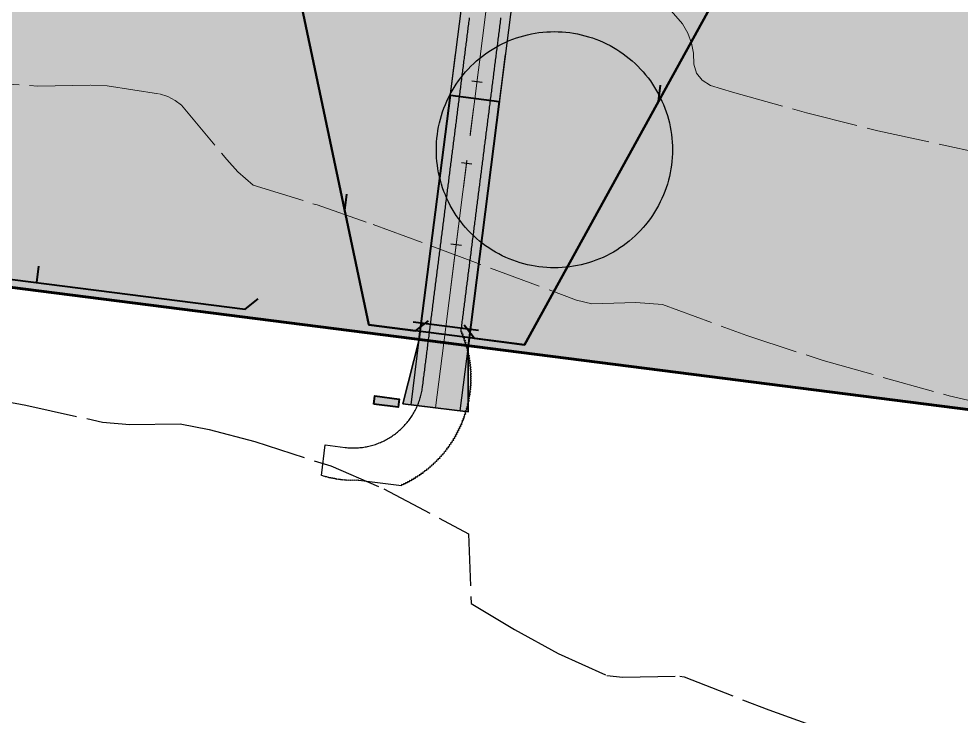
# Model space of a CAD drawing. Header units: metres. Extents: x 226877 to 228933, y 6571586 to 6573950.
# Drawn here: x 227823.6 to 227881, y 6571814.3 to 6571856.8 of the extents above; entities that cross this region are included whole.
import ezdxf

# ---------------------------------------------------------------- set-up
doc = ezdxf.new("R2010")
doc.units = ezdxf.units.M
doc.header["$LTSCALE"] = 2.5
for name, pattern in [('CENTER', [5.08, 3.175, -0.635, 0.635, -0.635]), ('DASHDOT', [3.556, 2.54, -0.508, 0, -0.508]), ('DASHED', [1.524, 1.27, -0.254])]:
    doc.linetypes.add(name, pattern=pattern)
for name, color, linetype, lineweight in [('A-BLDG-SLAB', 5, 'CONTINUOUS', 50), ('C-DRIV-CNTR', 6, 'CENTER', 18), ('C-DRIV-TURN', 30, 'DASHDOT', 25), ('C-DRIV-XOVR', 7, 'CONTINUOUS', 35), ('C-ESC-ACCS', 3, 'CONTINUOUS', 25), ('C-ESC-DIVR', 3, 'CONTINUOUS', 25), ('C-ESC-FENC', 3, 'CONTINUOUS', 25), ('C-ESC-INLT', 3, 'CONTINUOUS', 25), ('C-ESC-LIMT', 3, 'CONTINUOUS', 25), ('C-IMAG-LOCL', 8, 'CONTINUOUS', 13), ('C-PROP-BDY', 3, 'CONTINUOUS', 50), ('C-TOPO-EXST', 8, 'DASHED', 13)]:
    doc.layers.add(name, color=color, linetype=linetype, lineweight=lineweight)
picture_1 = doc.add_image_def('image1.png', size_in_pixel=(1400, 1199))

msp = doc.modelspace()

# ---------------------------------------------------------------- hatches: boundary and pattern name
at = {"layer": 'A-BLDG-SLAB', "true_color": 0x1a33b2}
msp.add_hatch(color=7, dxfattribs=at).paths.add_polyline_path([(227879.02, 6571856.139), (227878.383, 6571853.872), (227877.526, 6571851.678), (227876.459, 6571849.578), (227875.191, 6571847.593), (227873.734, 6571845.743), (227872.103, 6571844.043), (227870.314, 6571842.512), (227868.383, 6571841.164), (227866.329, 6571840.011), (227864.172, 6571839.065), (227861.932, 6571838.335), (227859.632, 6571837.829), (227857.294, 6571837.55), (227854.939, 6571837.501), (227852.591, 6571837.684), (227846.639, 6571838.443), (227844.32, 6571838.855), (227842.053, 6571839.492), (227839.859, 6571840.348), (227837.759, 6571841.416), (227835.774, 6571842.684), (227833.923, 6571844.14), (227832.224, 6571845.771), (227830.693, 6571847.561), (227829.345, 6571849.492), (227828.192, 6571851.546), (227827.246, 6571853.703), (227826.516, 6571855.942), (227826.01, 6571858.242), (227825.731, 6571860.581), (227825.682, 6571862.935), (227825.865, 6571865.284), (227826.371, 6571869.252), (227826.783, 6571871.57), (227827.42, 6571873.838), (227828.276, 6571876.032), (227829.344, 6571878.131), (227830.612, 6571880.116), (227832.068, 6571881.967), (227833.699, 6571883.666), (227835.489, 6571885.197), (227837.42, 6571886.546), (227839.474, 6571887.699), (227841.631, 6571888.644), (227843.87, 6571889.374), (227846.17, 6571889.881), (227848.509, 6571890.16), (227850.864, 6571890.208), (227853.212, 6571890.025), (227859.164, 6571889.267), (227861.483, 6571888.855), (227863.75, 6571888.218), (227865.944, 6571887.361), (227868.043, 6571886.294), (227870.028, 6571885.026), (227871.879, 6571883.569), (227873.578, 6571881.938), (227875.11, 6571880.149), (227876.458, 6571878.218), (227877.611, 6571876.164), (227878.556, 6571874.007), (227879.286, 6571871.768), (227879.793, 6571869.468), (227880.072, 6571867.129), (227880.12, 6571864.774), (227879.937, 6571862.426), (227879.432, 6571858.458)])
at = {"layer": 'C-DRIV-XOVR', "true_color": 0xdbdbdb, "transparency": 33554610}
for points in [[(227851.16, 6571862.06), (227854.136, 6571861.681), (227850.976, 6571836.882), (227850.471, 6571832.914), (227847.495, 6571833.293), (227848, 6571837.261)], [(227851.16, 6571862.06), (227854.136, 6571861.681), (227850.976, 6571836.882), (227850.471, 6571832.914), (227847.495, 6571833.293), (227848, 6571837.261)], [(227850.236, 6571854.806), (227853.26, 6571854.806), (227851.387, 6571840.106), (227848.363, 6571840.106)]]:
    msp.add_hatch(color=7, dxfattribs=at).paths.add_polyline_path(points)
at = {"layer": 'C-DRIV-XOVR', "true_color": 0xbfbfbf, "transparency": 33554572}
msp.add_hatch(color=7, dxfattribs=at).paths.add_polyline_path([(227850.967, 6571832.851), (227846.999, 6571833.356), (227848, 6571837.261), (227850.976, 6571836.882)])
msp.add_hatch(color=7, dxfattribs=at).paths.add_polyline_path([(227850.967, 6571832.851), (227846.999, 6571833.356), (227848, 6571837.261), (227850.976, 6571836.882)])
at = {"layer": 'C-ESC-ACCS', "true_color": 0x66b266, "transparency": 33554521}
msp.add_hatch(color=7, dxfattribs=at).paths.add_polyline_path([(227850.976, 6571836.882), (227848, 6571837.261), (227849.896, 6571852.141), (227852.872, 6571851.761)])
at = {"layer": 'C-ESC-INLT', "true_color": 0x66b266, "transparency": 33554521}
msp.add_hatch(color=7, dxfattribs=at).paths.add_polyline_path([(227845.295, 6571833.825), (227846.782, 6571833.636), (227846.719, 6571833.14), (227845.231, 6571833.329)])
at = {"layer": 'C-PROP-BDY', "true_color": 0xffe633, "transparency": 33554521}
msp.add_hatch(color=7, dxfattribs=at).paths.add_polyline_path([(228025.267, 6571814.673), (227673.703, 6571859.47), (227625.752, 6571865.579), (227784.609, 6573119.999), (228184.963, 6573064.691)])
at = {"layer": 'C-PROP-BDY', "true_color": 0xe6f5e0}
msp.add_hatch(color=7, dxfattribs=at).paths.add_polyline_path([(228025.267, 6571814.673), (227673.703, 6571859.47), (227625.752, 6571865.579), (227784.609, 6573119.999), (228184.963, 6573064.691)])

# ---------------------------------------------------------------- linework, layer by layer
at = {"layer": 'C-DRIV-CNTR', "lineweight": 13}
for points in [[(227848.983, 6571833.103), (227849.488, 6571837.071), (227852.648, 6571861.871)], [(227849.901, 6571840.306), (227851.723, 6571854.606)]]:
    msp.add_lwpolyline(points, dxfattribs=at)
at = {"layer": 'C-DRIV-CNTR', "linetype": 'CONTINUOUS', "lineweight": 25}
for points in [[(227851.828, 6571852.903), (227851.193, 6571852.983)], [(227851.196, 6571847.943), (227850.561, 6571848.024)], [(227850.564, 6571842.983), (227849.929, 6571843.064)], [(227849.932, 6571838.023), (227849.297, 6571838.104)], [(227849.3, 6571833.063), (227848.665, 6571833.144)]]:
    msp.add_lwpolyline(points, dxfattribs=at)
at = {"layer": 'C-DRIV-TURN', "lineweight": 25}
msp.add_lwpolyline([(227852.954, 6571856.836), (227852.942, 6571856.737), (227852.942, 6571856.737), (227852.929, 6571856.638), (227852.929, 6571856.638), (227852.917, 6571856.539), (227852.917, 6571856.539), (227852.904, 6571856.44), (227852.904, 6571856.44), (227852.891, 6571856.342), (227852.891, 6571856.342), (227852.879, 6571856.243), (227852.879, 6571856.243), (227852.866, 6571856.144), (227852.866, 6571856.144), (227852.854, 6571856.045), (227852.854, 6571856.045), (227852.841, 6571855.946), (227852.841, 6571855.946), (227852.828, 6571855.847), (227852.828, 6571855.847), (227852.816, 6571855.748), (227852.816, 6571855.748), (227852.803, 6571855.65), (227852.803, 6571855.65), (227852.791, 6571855.551), (227852.791, 6571855.551), (227852.778, 6571855.452), (227852.778, 6571855.452), (227852.766, 6571855.353), (227852.766, 6571855.353), (227852.753, 6571855.254), (227852.753, 6571855.254), (227852.74, 6571855.155), (227852.74, 6571855.155), (227852.728, 6571855.056), (227852.728, 6571855.056), (227852.715, 6571854.958), (227852.715, 6571854.958), (227852.703, 6571854.859), (227852.703, 6571854.859), (227852.69, 6571854.76), (227852.69, 6571854.76), (227852.677, 6571854.661), (227852.677, 6571854.661), (227852.665, 6571854.562), (227852.665, 6571854.562), (227852.652, 6571854.463), (227852.652, 6571854.463), (227852.64, 6571854.364), (227852.64, 6571854.364), (227852.627, 6571854.266), (227852.627, 6571854.266), (227852.614, 6571854.167), (227852.614, 6571854.167), (227852.602, 6571854.068), (227852.602, 6571854.068), (227852.589, 6571853.969), (227852.589, 6571853.969), (227852.577, 6571853.87), (227852.577, 6571853.87), (227852.564, 6571853.771), (227852.564, 6571853.771), (227852.551, 6571853.672), (227852.551, 6571853.672), (227852.539, 6571853.574), (227852.539, 6571853.574), (227852.526, 6571853.475), (227852.526, 6571853.475), (227852.514, 6571853.376), (227852.514, 6571853.376), (227852.501, 6571853.277), (227852.501, 6571853.277), (227852.488, 6571853.178), (227852.488, 6571853.178), (227852.476, 6571853.079), (227852.476, 6571853.079), (227852.463, 6571852.98), (227852.463, 6571852.98), (227852.451, 6571852.882), (227852.451, 6571852.882), (227852.438, 6571852.783), (227852.438, 6571852.783), (227852.425, 6571852.684), (227852.425, 6571852.684), (227852.413, 6571852.585), (227852.413, 6571852.585), (227852.4, 6571852.486), (227852.4, 6571852.486), (227852.388, 6571852.387), (227852.388, 6571852.387), (227852.375, 6571852.288), (227852.375, 6571852.288), (227852.362, 6571852.19), (227852.362, 6571852.19), (227852.35, 6571852.091), (227852.35, 6571852.091), (227852.337, 6571851.992), (227852.337, 6571851.992), (227852.325, 6571851.893), (227852.325, 6571851.893), (227852.312, 6571851.794), (227852.312, 6571851.794), (227852.299, 6571851.695), (227852.299, 6571851.695), (227852.287, 6571851.596), (227852.287, 6571851.596), (227852.274, 6571851.498), (227852.274, 6571851.498), (227852.262, 6571851.399), (227852.262, 6571851.399), (227852.249, 6571851.3), (227852.249, 6571851.3), (227852.236, 6571851.201), (227852.236, 6571851.201), (227852.224, 6571851.102), (227852.224, 6571851.102), (227852.211, 6571851.003), (227852.211, 6571851.003), (227852.199, 6571850.904), (227852.199, 6571850.904), (227852.186, 6571850.806), (227852.186, 6571850.806), (227852.173, 6571850.707), (227852.173, 6571850.707), (227852.161, 6571850.608), (227852.161, 6571850.608), (227852.148, 6571850.509), (227852.148, 6571850.509), (227852.136, 6571850.41), (227852.136, 6571850.41), (227852.123, 6571850.311), (227852.123, 6571850.311), (227852.11, 6571850.212), (227852.11, 6571850.212), (227852.098, 6571850.114), (227852.098, 6571850.114), (227852.085, 6571850.015), (227852.085, 6571850.015), (227852.073, 6571849.916), (227852.073, 6571849.916), (227852.06, 6571849.817), (227852.06, 6571849.817), (227852.048, 6571849.718), (227852.048, 6571849.718), (227852.035, 6571849.619), (227852.035, 6571849.619), (227852.022, 6571849.52), (227852.022, 6571849.52), (227852.01, 6571849.422), (227852.01, 6571849.422), (227851.997, 6571849.323), (227851.997, 6571849.323), (227851.985, 6571849.224), (227851.985, 6571849.224), (227851.972, 6571849.125), (227851.972, 6571849.125), (227851.959, 6571849.026), (227851.959, 6571849.026), (227851.947, 6571848.927), (227851.947, 6571848.927), (227851.934, 6571848.828), (227851.934, 6571848.828), (227851.922, 6571848.73), (227851.922, 6571848.73), (227851.909, 6571848.631), (227851.909, 6571848.631), (227851.896, 6571848.532), (227851.896, 6571848.532), (227851.884, 6571848.433), (227851.884, 6571848.433), (227851.871, 6571848.334), (227851.871, 6571848.334), (227851.859, 6571848.235), (227851.859, 6571848.235), (227851.846, 6571848.136), (227851.846, 6571848.136), (227851.833, 6571848.038), (227851.833, 6571848.038), (227851.821, 6571847.939), (227851.821, 6571847.939), (227851.808, 6571847.84), (227851.808, 6571847.84), (227851.796, 6571847.741), (227851.796, 6571847.741), (227851.783, 6571847.642), (227851.783, 6571847.642), (227851.77, 6571847.543), (227851.77, 6571847.543), (227851.758, 6571847.444), (227851.758, 6571847.444), (227851.745, 6571847.346), (227851.745, 6571847.346), (227851.733, 6571847.247), (227851.733, 6571847.247), (227851.72, 6571847.148), (227851.72, 6571847.148), (227851.707, 6571847.049), (227851.707, 6571847.049), (227851.695, 6571846.95), (227851.695, 6571846.95), (227851.682, 6571846.851), (227851.682, 6571846.851), (227851.67, 6571846.752), (227851.67, 6571846.752), (227851.657, 6571846.654), (227851.657, 6571846.654), (227851.644, 6571846.555), (227851.644, 6571846.555), (227851.632, 6571846.456), (227851.632, 6571846.456), (227851.619, 6571846.357), (227851.619, 6571846.357), (227851.607, 6571846.258), (227851.607, 6571846.258), (227851.594, 6571846.159), (227851.594, 6571846.159), (227851.581, 6571846.06), (227851.581, 6571846.06), (227851.569, 6571845.962), (227851.569, 6571845.962), (227851.556, 6571845.863), (227851.556, 6571845.863), (227851.544, 6571845.764), (227851.544, 6571845.764), (227851.531, 6571845.665), (227851.531, 6571845.665), (227851.518, 6571845.566), (227851.518, 6571845.566), (227851.506, 6571845.467), (227851.506, 6571845.467), (227851.493, 6571845.368), (227851.493, 6571845.368), (227851.481, 6571845.27), (227851.481, 6571845.27), (227851.468, 6571845.171), (227851.468, 6571845.171), (227851.455, 6571845.072), (227851.455, 6571845.072), (227851.443, 6571844.973), (227851.443, 6571844.973), (227851.43, 6571844.874), (227851.43, 6571844.874), (227851.418, 6571844.775), (227851.418, 6571844.775), (227851.405, 6571844.676), (227851.405, 6571844.676), (227851.392, 6571844.578), (227851.392, 6571844.578), (227851.38, 6571844.479), (227851.38, 6571844.479), (227851.367, 6571844.38), (227851.367, 6571844.38), (227851.355, 6571844.281), (227851.355, 6571844.281), (227851.342, 6571844.182), (227851.342, 6571844.182), (227851.329, 6571844.083), (227851.329, 6571844.083), (227851.317, 6571843.984), (227851.317, 6571843.984), (227851.304, 6571843.886), (227851.304, 6571843.886), (227851.292, 6571843.787), (227851.292, 6571843.787), (227851.279, 6571843.688), (227851.279, 6571843.688), (227851.267, 6571843.589), (227851.267, 6571843.589), (227851.254, 6571843.49), (227851.254, 6571843.49), (227851.241, 6571843.391), (227851.241, 6571843.391), (227851.229, 6571843.292), (227851.229, 6571843.292), (227851.216, 6571843.194), (227851.216, 6571843.194), (227851.204, 6571843.095), (227851.204, 6571843.095), (227851.191, 6571842.996), (227851.191, 6571842.996), (227851.178, 6571842.897), (227851.178, 6571842.897), (227851.166, 6571842.798), (227851.166, 6571842.798), (227851.153, 6571842.699), (227851.153, 6571842.699), (227851.141, 6571842.6), (227851.141, 6571842.6), (227851.128, 6571842.502), (227851.128, 6571842.502), (227851.115, 6571842.403), (227851.115, 6571842.403), (227851.103, 6571842.304), (227851.103, 6571842.304), (227851.09, 6571842.205), (227851.09, 6571842.205), (227851.078, 6571842.106), (227851.078, 6571842.106), (227851.065, 6571842.007), (227851.065, 6571842.007), (227851.052, 6571841.908), (227851.052, 6571841.908), (227851.04, 6571841.81), (227851.04, 6571841.81), (227851.027, 6571841.711), (227851.027, 6571841.711), (227851.015, 6571841.612), (227851.015, 6571841.612), (227851.002, 6571841.513), (227851.002, 6571841.513), (227850.989, 6571841.414), (227850.989, 6571841.414), (227850.977, 6571841.315), (227850.977, 6571841.315), (227850.964, 6571841.216), (227850.964, 6571841.216), (227850.952, 6571841.118), (227850.952, 6571841.118), (227850.939, 6571841.019), (227850.939, 6571841.019), (227850.926, 6571840.92), (227850.926, 6571840.92), (227850.914, 6571840.821), (227850.914, 6571840.821), (227850.901, 6571840.722), (227850.901, 6571840.722), (227850.889, 6571840.623), (227850.889, 6571840.623), (227850.876, 6571840.524), (227850.876, 6571840.524), (227850.863, 6571840.426), (227850.863, 6571840.426), (227850.851, 6571840.327), (227850.851, 6571840.327), (227850.838, 6571840.228), (227850.838, 6571840.228), (227850.826, 6571840.129), (227850.826, 6571840.129), (227850.813, 6571840.03), (227850.813, 6571840.03), (227850.8, 6571839.931), (227850.8, 6571839.931), (227850.788, 6571839.832), (227850.788, 6571839.832), (227850.775, 6571839.734), (227850.775, 6571839.734), (227850.763, 6571839.635), (227850.763, 6571839.635), (227850.75, 6571839.536), (227850.75, 6571839.536), (227850.737, 6571839.437), (227850.737, 6571839.437), (227850.725, 6571839.338), (227850.725, 6571839.338), (227850.712, 6571839.239), (227850.712, 6571839.239), (227850.7, 6571839.14), (227850.7, 6571839.14), (227850.687, 6571839.042), (227850.687, 6571839.042), (227850.674, 6571838.943), (227850.674, 6571838.943), (227850.662, 6571838.844), (227850.662, 6571838.844), (227850.649, 6571838.745), (227850.649, 6571838.745), (227850.637, 6571838.646), (227850.637, 6571838.646), (227850.624, 6571838.547), (227850.624, 6571838.547), (227850.611, 6571838.448), (227850.611, 6571838.448), (227850.599, 6571838.35), (227850.599, 6571838.35), (227850.586, 6571838.251), (227850.586, 6571838.251), (227850.574, 6571838.152), (227850.574, 6571838.152), (227850.561, 6571838.053), (227850.561, 6571838.053), (227850.549, 6571837.954), (227850.549, 6571837.954), (227850.536, 6571837.855), (227850.536, 6571837.855), (227850.521, 6571837.739), (227850.591, 6571837.729), (227850.574, 6571837.613), (227850.643, 6571837.602), (227850.624, 6571837.486), (227850.694, 6571837.473), (227850.672, 6571837.358), (227850.741, 6571837.344), (227850.718, 6571837.23), (227850.786, 6571837.214), (227850.761, 6571837.1), (227850.829, 6571837.083), (227850.801, 6571836.97), (227850.869, 6571836.951), (227850.839, 6571836.838), (227850.907, 6571836.819), (227850.875, 6571836.707), (227850.942, 6571836.686), (227850.907, 6571836.574), (227850.974, 6571836.552), (227850.938, 6571836.441), (227851.004, 6571836.418), (227850.966, 6571836.307), (227851.032, 6571836.283), (227850.991, 6571836.173), (227851.057, 6571836.147), (227851.014, 6571836.038), (227851.079, 6571836.011), (227851.034, 6571835.903), (227851.098, 6571835.875), (227851.051, 6571835.768), (227851.115, 6571835.738), (227851.066, 6571835.632), (227851.13, 6571835.601), (227851.078, 6571835.496), (227851.141, 6571835.464), (227851.088, 6571835.36), (227851.15, 6571835.327), (227851.095, 6571835.223), (227851.157, 6571835.189), (227851.1, 6571835.087), (227851.161, 6571835.051), (227851.102, 6571834.95), (227851.162, 6571834.914), (227851.101, 6571834.814), (227851.16, 6571834.776), (227851.097, 6571834.677), (227851.156, 6571834.638), (227851.092, 6571834.541), (227851.149, 6571834.501), (227851.083, 6571834.405), (227851.14, 6571834.363), (227851.072, 6571834.268), (227851.128, 6571834.226), (227851.058, 6571834.133), (227851.113, 6571834.089), (227851.041, 6571833.997), (227851.096, 6571833.953), (227851.022, 6571833.862), (227851.076, 6571833.816), (227851.001, 6571833.727), (227851.054, 6571833.68), (227850.977, 6571833.592), (227851.029, 6571833.545), (227850.95, 6571833.459), (227851.001, 6571833.41), (227850.921, 6571833.325), (227850.971, 6571833.276), (227850.889, 6571833.192), (227850.938, 6571833.142), (227850.854, 6571833.06), (227850.903, 6571833.009), (227850.818, 6571832.929), (227850.865, 6571832.876), (227850.778, 6571832.798), (227850.824, 6571832.745), (227850.736, 6571832.668), (227850.781, 6571832.614), (227850.692, 6571832.539), (227850.736, 6571832.484), (227850.645, 6571832.411), (227850.688, 6571832.355), (227850.596, 6571832.283), (227850.638, 6571832.227), (227850.544, 6571832.157), (227850.585, 6571832.099), (227850.49, 6571832.031), (227850.53, 6571831.973), (227850.433, 6571831.907), (227850.472, 6571831.848), (227850.374, 6571831.784), (227850.412, 6571831.724), (227850.313, 6571831.662), (227850.349, 6571831.602), (227850.249, 6571831.541), (227850.285, 6571831.48), (227850.183, 6571831.421), (227850.218, 6571831.36), (227850.115, 6571831.303), (227850.148, 6571831.241), (227850.045, 6571831.186), (227850.077, 6571831.123), (227849.972, 6571831.071), (227850.003, 6571831.007), (227849.897, 6571830.956), (227849.927, 6571830.892), (227849.82, 6571830.844), (227849.848, 6571830.779), (227849.741, 6571830.732), (227849.768, 6571830.667), (227849.66, 6571830.623), (227849.685, 6571830.557), (227849.576, 6571830.514), (227849.601, 6571830.448), (227849.491, 6571830.408), (227849.514, 6571830.341), (227849.404, 6571830.303), (227849.425, 6571830.236), (227849.314, 6571830.2), (227849.335, 6571830.132), (227849.223, 6571830.098), (227849.242, 6571830.03), (227849.129, 6571829.999), (227849.147, 6571829.93), (227849.034, 6571829.901), (227849.051, 6571829.832), (227848.937, 6571829.805), (227848.952, 6571829.736), (227848.838, 6571829.711), (227848.852, 6571829.641), (227848.737, 6571829.618), (227848.75, 6571829.549), (227848.635, 6571829.528), (227848.646, 6571829.458), (227848.531, 6571829.44), (227848.541, 6571829.37), (227848.425, 6571829.353), (227848.433, 6571829.283), (227848.317, 6571829.269), (227848.325, 6571829.199), (227848.208, 6571829.187), (227848.214, 6571829.117), (227848.098, 6571829.107), (227848.102, 6571829.036), (227847.986, 6571829.029), (227847.989, 6571828.958), (227847.872, 6571828.953), (227847.874, 6571828.883), (227847.757, 6571828.88), (227847.757, 6571828.809), (227847.641, 6571828.808), (227847.64, 6571828.738), (227847.523, 6571828.739), (227847.521, 6571828.669), (227847.404, 6571828.672), (227847.4, 6571828.602), (227847.283, 6571828.608), (227847.278, 6571828.537), (227847.162, 6571828.545), (227847.156, 6571828.475), (227847.039, 6571828.485), (227847.032, 6571828.415), (227846.915, 6571828.428), (227846.906, 6571828.358), (227844.317, 6571828.688), (227844.278, 6571828.678), (227844.275, 6571828.693), (227844.257, 6571828.695), (227844.158, 6571828.674), (227844.154, 6571828.694), (227844.039, 6571828.671), (227844.035, 6571828.692), (227843.919, 6571828.671), (227843.915, 6571828.692), (227843.799, 6571828.673), (227843.796, 6571828.694), (227843.68, 6571828.678), (227843.677, 6571828.699), (227843.56, 6571828.684), (227843.558, 6571828.706), (227843.441, 6571828.694), (227843.439, 6571828.715), (227843.322, 6571828.705), (227843.32, 6571828.726), (227843.203, 6571828.718), (227843.201, 6571828.74), (227843.084, 6571828.734), (227843.083, 6571828.756), (227842.966, 6571828.752), (227842.965, 6571828.774), (227842.848, 6571828.773), (227842.847, 6571828.794), (227842.73, 6571828.796), (227842.73, 6571828.817), (227842.613, 6571828.82), (227842.614, 6571828.842), (227842.496, 6571828.848), (227842.497, 6571828.869), (227842.38, 6571828.877), (227842.382, 6571828.898), (227842.265, 6571828.909), (227842.267, 6571828.93), (227842.15, 6571828.942), (227842.152, 6571828.964), (227842.036, 6571828.978), (227842.273, 6571830.843), (227843.474, 6571830.69), (227843.556, 6571830.682), (227843.637, 6571830.674), (227843.718, 6571830.669), (227843.8, 6571830.665), (227843.881, 6571830.662), (227843.963, 6571830.661), (227844.045, 6571830.662), (227844.126, 6571830.664), (227844.208, 6571830.668), (227844.289, 6571830.673), (227844.37, 6571830.68), (227844.452, 6571830.688), (227844.533, 6571830.698), (227844.613, 6571830.71), (227844.694, 6571830.723), (227844.774, 6571830.737), (227844.854, 6571830.753), (227844.934, 6571830.771), (227845.013, 6571830.79), (227845.092, 6571830.811), (227845.171, 6571830.833), (227845.249, 6571830.857), (227845.326, 6571830.882), (227845.404, 6571830.909), (227845.48, 6571830.937), (227845.556, 6571830.966), (227845.632, 6571830.998), (227845.706, 6571831.03), (227845.781, 6571831.064), (227845.854, 6571831.099), (227845.927, 6571831.136), (227845.999, 6571831.174), (227846.071, 6571831.214), (227846.141, 6571831.255), (227846.211, 6571831.297), (227846.28, 6571831.34), (227846.348, 6571831.385), (227846.416, 6571831.431), (227846.482, 6571831.479), (227846.548, 6571831.527), (227846.612, 6571831.577), (227846.676, 6571831.629), (227846.738, 6571831.681), (227846.8, 6571831.735), (227846.86, 6571831.789), (227846.92, 6571831.845), (227846.978, 6571831.902), (227847.035, 6571831.96), (227847.092, 6571832.02), (227847.147, 6571832.08), (227847.2, 6571832.141), (227847.253, 6571832.204), (227847.305, 6571832.267), (227847.355, 6571832.331), (227847.404, 6571832.396), (227847.451, 6571832.463), (227847.498, 6571832.53), (227847.543, 6571832.598), (227847.587, 6571832.666), (227847.63, 6571832.736), (227847.671, 6571832.807), (227847.711, 6571832.878), (227847.749, 6571832.95), (227847.786, 6571833.023), (227847.822, 6571833.096), (227847.856, 6571833.17), (227847.889, 6571833.245), (227847.92, 6571833.32), (227847.95, 6571833.396), (227847.979, 6571833.472), (227848.006, 6571833.549), (227848.031, 6571833.627), (227848.055, 6571833.705), (227848.078, 6571833.783), (227848.099, 6571833.862), (227848.118, 6571833.941), (227848.136, 6571834.021), (227848.153, 6571834.101), (227848.168, 6571834.181), (227848.181, 6571834.262), (227848.193, 6571834.342), (227848.202, 6571834.409), (227848.202, 6571834.409), (227848.214, 6571834.507), (227848.214, 6571834.507), (227848.227, 6571834.606), (227848.227, 6571834.606), (227848.239, 6571834.705), (227848.239, 6571834.705), (227848.252, 6571834.804), (227848.252, 6571834.804), (227848.265, 6571834.903), (227848.265, 6571834.903), (227848.277, 6571835.002), (227848.277, 6571835.002), (227848.29, 6571835.101), (227848.29, 6571835.101), (227848.302, 6571835.199), (227848.302, 6571835.199), (227848.315, 6571835.298), (227848.315, 6571835.298), (227848.327, 6571835.397), (227848.327, 6571835.397), (227848.34, 6571835.496), (227848.34, 6571835.496), (227848.353, 6571835.595), (227848.353, 6571835.595), (227848.365, 6571835.694), (227848.365, 6571835.694), (227848.378, 6571835.793), (227848.378, 6571835.793), (227848.39, 6571835.891), (227848.39, 6571835.891), (227848.403, 6571835.99), (227848.403, 6571835.99), (227848.416, 6571836.089), (227848.416, 6571836.089), (227848.428, 6571836.188), (227848.428, 6571836.188), (227848.441, 6571836.287), (227848.441, 6571836.287), (227848.453, 6571836.386), (227848.453, 6571836.386), (227848.466, 6571836.485), (227848.466, 6571836.485), (227848.479, 6571836.583), (227848.479, 6571836.583), (227848.491, 6571836.682), (227848.491, 6571836.682), (227848.504, 6571836.781), (227848.504, 6571836.781), (227848.516, 6571836.88), (227848.516, 6571836.88), (227848.529, 6571836.979), (227848.529, 6571836.979), (227848.542, 6571837.078), (227848.542, 6571837.078), (227848.554, 6571837.177), (227848.554, 6571837.177), (227848.567, 6571837.275), (227848.567, 6571837.275), (227848.579, 6571837.374), (227848.579, 6571837.374), (227848.592, 6571837.473), (227848.592, 6571837.473), (227848.605, 6571837.572), (227848.605, 6571837.572), (227848.617, 6571837.671), (227848.617, 6571837.671), (227848.63, 6571837.77), (227848.63, 6571837.77), (227848.642, 6571837.869), (227848.642, 6571837.869), (227848.655, 6571837.967), (227848.655, 6571837.967), (227848.668, 6571838.066), (227848.668, 6571838.066), (227848.68, 6571838.165), (227848.68, 6571838.165), (227848.693, 6571838.264), (227848.693, 6571838.264), (227848.705, 6571838.363), (227848.705, 6571838.363), (227848.718, 6571838.462), (227848.718, 6571838.462), (227848.731, 6571838.561), (227848.731, 6571838.561), (227848.743, 6571838.659), (227848.743, 6571838.659), (227848.756, 6571838.758), (227848.756, 6571838.758), (227848.768, 6571838.857), (227848.768, 6571838.857), (227848.781, 6571838.956), (227848.781, 6571838.956), (227848.794, 6571839.055), (227848.794, 6571839.055), (227848.806, 6571839.154), (227848.806, 6571839.154), (227848.819, 6571839.253), (227848.819, 6571839.253), (227848.831, 6571839.351), (227848.831, 6571839.351), (227848.844, 6571839.45), (227848.844, 6571839.45), (227848.857, 6571839.549), (227848.857, 6571839.549), (227848.869, 6571839.648), (227848.869, 6571839.648), (227848.882, 6571839.747), (227848.882, 6571839.747), (227848.894, 6571839.846), (227848.894, 6571839.846), (227848.907, 6571839.945), (227848.907, 6571839.945), (227848.92, 6571840.043), (227848.92, 6571840.043), (227848.932, 6571840.142), (227848.932, 6571840.142), (227848.945, 6571840.241), (227848.945, 6571840.241), (227848.957, 6571840.34), (227848.957, 6571840.34), (227848.97, 6571840.439), (227848.97, 6571840.439), (227848.983, 6571840.538), (227848.983, 6571840.538), (227848.995, 6571840.637), (227848.995, 6571840.637), (227849.008, 6571840.735), (227849.008, 6571840.735), (227849.02, 6571840.834), (227849.02, 6571840.834), (227849.033, 6571840.933), (227849.033, 6571840.933), (227849.045, 6571841.032), (227849.045, 6571841.032), (227849.058, 6571841.131), (227849.058, 6571841.131), (227849.071, 6571841.23), (227849.071, 6571841.23), (227849.083, 6571841.329), (227849.083, 6571841.329), (227849.096, 6571841.427), (227849.096, 6571841.427), (227849.108, 6571841.526), (227849.108, 6571841.526), (227849.121, 6571841.625), (227849.121, 6571841.625), (227849.134, 6571841.724), (227849.134, 6571841.724), (227849.146, 6571841.823), (227849.146, 6571841.823), (227849.159, 6571841.922), (227849.159, 6571841.922), (227849.171, 6571842.021), (227849.171, 6571842.021), (227849.184, 6571842.119), (227849.184, 6571842.119), (227849.197, 6571842.218), (227849.197, 6571842.218), (227849.209, 6571842.317), (227849.209, 6571842.317), (227849.222, 6571842.416), (227849.222, 6571842.416), (227849.234, 6571842.515), (227849.234, 6571842.515), (227849.247, 6571842.614), (227849.247, 6571842.614), (227849.26, 6571842.713), (227849.26, 6571842.713), (227849.272, 6571842.811), (227849.272, 6571842.811), (227849.285, 6571842.91), (227849.285, 6571842.91), (227849.297, 6571843.009), (227849.297, 6571843.009), (227849.31, 6571843.108), (227849.31, 6571843.108), (227849.323, 6571843.207), (227849.323, 6571843.207), (227849.335, 6571843.306), (227849.335, 6571843.306), (227849.348, 6571843.405), (227849.348, 6571843.405), (227849.36, 6571843.503), (227849.36, 6571843.503), (227849.373, 6571843.602), (227849.373, 6571843.602), (227849.386, 6571843.701), (227849.386, 6571843.701), (227849.398, 6571843.8), (227849.398, 6571843.8), (227849.411, 6571843.899), (227849.411, 6571843.899), (227849.423, 6571843.998), (227849.423, 6571843.998), (227849.436, 6571844.097), (227849.436, 6571844.097), (227849.449, 6571844.195), (227849.449, 6571844.195), (227849.461, 6571844.294), (227849.461, 6571844.294), (227849.474, 6571844.393), (227849.474, 6571844.393), (227849.486, 6571844.492), (227849.486, 6571844.492), (227849.499, 6571844.591), (227849.499, 6571844.591), (227849.512, 6571844.69), (227849.512, 6571844.69), (227849.524, 6571844.789), (227849.524, 6571844.789), (227849.537, 6571844.887), (227849.537, 6571844.887), (227849.549, 6571844.986), (227849.549, 6571844.986), (227849.562, 6571845.085), (227849.562, 6571845.085), (227849.575, 6571845.184), (227849.575, 6571845.184), (227849.587, 6571845.283), (227849.587, 6571845.283), (227849.6, 6571845.382), (227849.6, 6571845.382), (227849.612, 6571845.481), (227849.612, 6571845.481), (227849.625, 6571845.579), (227849.625, 6571845.579), (227849.638, 6571845.678), (227849.638, 6571845.678), (227849.65, 6571845.777), (227849.65, 6571845.777), (227849.663, 6571845.876), (227849.663, 6571845.876), (227849.675, 6571845.975), (227849.675, 6571845.975), (227849.688, 6571846.074), (227849.688, 6571846.074), (227849.701, 6571846.173), (227849.701, 6571846.173), (227849.713, 6571846.271), (227849.713, 6571846.271), (227849.726, 6571846.37), (227849.726, 6571846.37), (227849.738, 6571846.469), (227849.738, 6571846.469), (227849.751, 6571846.568), (227849.751, 6571846.568), (227849.764, 6571846.667), (227849.764, 6571846.667), (227849.776, 6571846.766), (227849.776, 6571846.766), (227849.789, 6571846.865), (227849.789, 6571846.865), (227849.801, 6571846.963), (227849.801, 6571846.963), (227849.814, 6571847.062), (227849.814, 6571847.062), (227849.826, 6571847.161), (227849.826, 6571847.161), (227849.839, 6571847.26), (227849.839, 6571847.26), (227849.852, 6571847.359), (227849.852, 6571847.359), (227849.864, 6571847.458), (227849.864, 6571847.458), (227849.877, 6571847.557), (227849.877, 6571847.557), (227849.889, 6571847.655), (227849.889, 6571847.655), (227849.902, 6571847.754), (227849.902, 6571847.754), (227849.915, 6571847.853), (227849.915, 6571847.853), (227849.927, 6571847.952), (227849.927, 6571847.952), (227849.94, 6571848.051), (227849.94, 6571848.051), (227849.952, 6571848.15), (227849.952, 6571848.15), (227849.965, 6571848.249), (227849.965, 6571848.249), (227849.978, 6571848.347), (227849.978, 6571848.347), (227849.99, 6571848.446), (227849.99, 6571848.446), (227850.003, 6571848.545), (227850.003, 6571848.545), (227850.015, 6571848.644), (227850.015, 6571848.644), (227850.028, 6571848.743), (227850.028, 6571848.743), (227850.041, 6571848.842), (227850.041, 6571848.842), (227850.053, 6571848.941), (227850.053, 6571848.941), (227850.066, 6571849.039), (227850.066, 6571849.039), (227850.078, 6571849.138), (227850.078, 6571849.138), (227850.091, 6571849.237), (227850.091, 6571849.237), (227850.104, 6571849.336), (227850.104, 6571849.336), (227850.116, 6571849.435), (227850.116, 6571849.435), (227850.129, 6571849.534), (227850.129, 6571849.534), (227850.141, 6571849.633), (227850.141, 6571849.633), (227850.154, 6571849.731), (227850.154, 6571849.731), (227850.167, 6571849.83), (227850.167, 6571849.83), (227850.179, 6571849.929), (227850.179, 6571849.929), (227850.192, 6571850.028), (227850.192, 6571850.028), (227850.204, 6571850.127), (227850.204, 6571850.127), (227850.217, 6571850.226), (227850.217, 6571850.226), (227850.23, 6571850.325), (227850.23, 6571850.325), (227850.242, 6571850.423), (227850.242, 6571850.423), (227850.255, 6571850.522), (227850.255, 6571850.522), (227850.267, 6571850.621), (227850.267, 6571850.621), (227850.28, 6571850.72), (227850.28, 6571850.72), (227850.293, 6571850.819), (227850.293, 6571850.819), (227850.305, 6571850.918), (227850.305, 6571850.918), (227850.318, 6571851.017), (227850.318, 6571851.017), (227850.33, 6571851.115), (227850.33, 6571851.115), (227850.343, 6571851.214), (227850.343, 6571851.214), (227850.356, 6571851.313), (227850.356, 6571851.313), (227850.368, 6571851.412), (227850.368, 6571851.412), (227850.381, 6571851.511), (227850.381, 6571851.511), (227850.393, 6571851.61), (227850.393, 6571851.61), (227850.406, 6571851.709), (227850.406, 6571851.709), (227850.419, 6571851.807), (227850.419, 6571851.807), (227850.431, 6571851.906), (227850.431, 6571851.906), (227850.444, 6571852.005), (227850.444, 6571852.005), (227850.456, 6571852.104), (227850.456, 6571852.104), (227850.469, 6571852.203), (227850.469, 6571852.203), (227850.482, 6571852.302), (227850.482, 6571852.302), (227850.494, 6571852.401), (227850.494, 6571852.401), (227850.507, 6571852.499), (227850.507, 6571852.499), (227850.519, 6571852.598), (227850.519, 6571852.598), (227850.532, 6571852.697), (227850.532, 6571852.697), (227850.544, 6571852.796), (227850.544, 6571852.796), (227850.557, 6571852.895), (227850.557, 6571852.895), (227850.57, 6571852.994), (227850.57, 6571852.994), (227850.582, 6571853.093), (227850.582, 6571853.093), (227850.595, 6571853.191), (227850.595, 6571853.191), (227850.607, 6571853.29), (227850.607, 6571853.29), (227850.62, 6571853.389), (227850.62, 6571853.389), (227850.633, 6571853.488), (227850.633, 6571853.488), (227850.645, 6571853.587), (227850.645, 6571853.587), (227850.658, 6571853.686), (227850.658, 6571853.686), (227850.67, 6571853.785), (227850.67, 6571853.785), (227850.683, 6571853.883), (227850.683, 6571853.883), (227850.696, 6571853.982), (227850.696, 6571853.982), (227850.708, 6571854.081), (227850.708, 6571854.081), (227850.721, 6571854.18), (227850.721, 6571854.18), (227850.733, 6571854.279), (227850.733, 6571854.279), (227850.746, 6571854.378), (227850.746, 6571854.378), (227850.759, 6571854.477), (227850.759, 6571854.477), (227850.771, 6571854.575), (227850.771, 6571854.575), (227850.784, 6571854.674), (227850.784, 6571854.674), (227850.796, 6571854.773), (227850.796, 6571854.773), (227850.809, 6571854.872), (227850.809, 6571854.872), (227850.822, 6571854.971), (227850.822, 6571854.971), (227850.834, 6571855.07), (227850.834, 6571855.07), (227850.847, 6571855.169), (227850.847, 6571855.169), (227850.859, 6571855.267), (227850.859, 6571855.267), (227850.872, 6571855.366), (227850.872, 6571855.366), (227850.885, 6571855.465), (227850.885, 6571855.465), (227850.897, 6571855.564), (227850.897, 6571855.564), (227850.91, 6571855.663), (227850.91, 6571855.663), (227850.922, 6571855.762), (227850.922, 6571855.762), (227850.935, 6571855.861), (227850.935, 6571855.861), (227850.948, 6571855.959), (227850.948, 6571855.959), (227850.96, 6571856.058), (227850.96, 6571856.058), (227850.973, 6571856.157), (227850.973, 6571856.157), (227850.985, 6571856.256), (227850.985, 6571856.256), (227850.998, 6571856.355), (227850.998, 6571856.355), (227851.011, 6571856.454), (227851.011, 6571856.454), (227851.023, 6571856.553), (227851.023, 6571856.553), (227851.036, 6571856.651), (227851.036, 6571856.651), (227851.048, 6571856.75), (227851.048, 6571856.75), (227851.061, 6571856.849)], dxfattribs=at)
msp.add_lwpolyline([(227863.416, 6571848.814), (227863.412, 6571848.579), (227863.401, 6571848.344), (227863.381, 6571848.109), (227863.355, 6571847.875), (227863.32, 6571847.643), (227863.278, 6571847.411), (227863.228, 6571847.181), (227863.171, 6571846.953), (227863.107, 6571846.727), (227863.035, 6571846.503), (227862.955, 6571846.281), (227862.869, 6571846.063), (227862.775, 6571845.847), (227862.675, 6571845.634), (227862.567, 6571845.425), (227862.453, 6571845.219), (227862.332, 6571845.017), (227862.204, 6571844.82), (227862.071, 6571844.626), (227861.93, 6571844.437), (227861.784, 6571844.253), (227861.632, 6571844.074), (227861.474, 6571843.899), (227861.31, 6571843.73), (227861.141, 6571843.567), (227860.967, 6571843.409), (227860.788, 6571843.256), (227860.603, 6571843.11), (227860.414, 6571842.97), (227860.221, 6571842.836), (227860.023, 6571842.709), (227859.821, 6571842.588), (227859.616, 6571842.473), (227859.407, 6571842.366), (227859.194, 6571842.265), (227858.978, 6571842.172), (227858.759, 6571842.085), (227858.538, 6571842.006), (227858.314, 6571841.934), (227858.087, 6571841.869), (227857.859, 6571841.812), (227857.629, 6571841.763), (227857.398, 6571841.72), (227857.165, 6571841.686), (227856.931, 6571841.659), (227856.697, 6571841.64), (227856.462, 6571841.628), (227856.227, 6571841.624), (227855.991, 6571841.628), (227855.757, 6571841.64), (227855.522, 6571841.659), (227855.288, 6571841.686), (227855.056, 6571841.72), (227854.824, 6571841.763), (227854.594, 6571841.812), (227854.366, 6571841.869), (227854.14, 6571841.934), (227853.916, 6571842.006), (227853.694, 6571842.085), (227853.475, 6571842.172), (227853.26, 6571842.265), (227853.047, 6571842.366), (227852.838, 6571842.473), (227852.632, 6571842.588), (227852.43, 6571842.709), (227852.233, 6571842.836), (227852.039, 6571842.97), (227851.85, 6571843.11), (227851.666, 6571843.256), (227851.486, 6571843.409), (227851.312, 6571843.567), (227851.143, 6571843.73), (227850.979, 6571843.899), (227850.821, 6571844.074), (227850.669, 6571844.253), (227850.523, 6571844.437), (227850.383, 6571844.626), (227850.249, 6571844.82), (227850.121, 6571845.017), (227850.001, 6571845.219), (227849.886, 6571845.425), (227849.779, 6571845.634), (227849.678, 6571845.847), (227849.585, 6571846.063), (227849.498, 6571846.281), (227849.419, 6571846.503), (227849.347, 6571846.727), (227849.282, 6571846.953), (227849.225, 6571847.181), (227849.175, 6571847.411), (227849.133, 6571847.643), (227849.099, 6571847.875), (227849.072, 6571848.109), (227849.053, 6571848.344), (227849.041, 6571848.579), (227849.037, 6571848.814), (227849.041, 6571849.049), (227849.053, 6571849.284), (227849.072, 6571849.518), (227849.099, 6571849.752), (227849.133, 6571849.985), (227849.175, 6571850.216), (227849.225, 6571850.446), (227849.282, 6571850.675), (227849.347, 6571850.901), (227849.419, 6571851.125), (227849.498, 6571851.346), (227849.585, 6571851.565), (227849.678, 6571851.781), (227849.779, 6571851.994), (227849.886, 6571852.203), (227850.001, 6571852.409), (227850.121, 6571852.61), (227850.249, 6571852.808), (227850.383, 6571853.001), (227850.523, 6571853.19), (227850.669, 6571853.375), (227850.821, 6571853.554), (227850.979, 6571853.728), (227851.143, 6571853.897), (227851.312, 6571854.061), (227851.486, 6571854.219), (227851.666, 6571854.371), (227851.85, 6571854.518), (227852.039, 6571854.658), (227852.233, 6571854.792), (227852.43, 6571854.919), (227852.632, 6571855.04), (227852.838, 6571855.154), (227853.047, 6571855.262), (227853.26, 6571855.362), (227853.475, 6571855.456), (227853.694, 6571855.542), (227853.916, 6571855.622), (227854.14, 6571855.694), (227854.366, 6571855.758), (227854.594, 6571855.815), (227854.824, 6571855.865), (227855.056, 6571855.907), (227855.288, 6571855.942), (227855.522, 6571855.969), (227855.757, 6571855.988), (227855.991, 6571855.999), (227856.227, 6571856.003), (227856.462, 6571855.999), (227856.697, 6571855.988), (227856.931, 6571855.969), (227857.165, 6571855.942), (227857.398, 6571855.907), (227857.629, 6571855.865), (227857.859, 6571855.815), (227858.087, 6571855.758), (227858.314, 6571855.694), (227858.538, 6571855.622), (227858.759, 6571855.542), (227858.978, 6571855.456), (227859.194, 6571855.362), (227859.407, 6571855.262), (227859.616, 6571855.154), (227859.821, 6571855.04), (227860.023, 6571854.919), (227860.221, 6571854.792), (227860.414, 6571854.658), (227860.603, 6571854.518), (227860.788, 6571854.371), (227860.967, 6571854.219), (227861.141, 6571854.061), (227861.31, 6571853.897), (227861.474, 6571853.728), (227861.632, 6571853.554), (227861.784, 6571853.375), (227861.93, 6571853.19), (227862.071, 6571853.001), (227862.204, 6571852.808), (227862.332, 6571852.61), (227862.453, 6571852.409), (227862.567, 6571852.203), (227862.675, 6571851.994), (227862.775, 6571851.781), (227862.869, 6571851.565), (227862.955, 6571851.346), (227863.035, 6571851.125), (227863.107, 6571850.901), (227863.171, 6571850.675), (227863.228, 6571850.446), (227863.278, 6571850.216), (227863.32, 6571849.985), (227863.355, 6571849.752), (227863.381, 6571849.518), (227863.401, 6571849.284), (227863.412, 6571849.049)], close=True, dxfattribs=at)
at = {"layer": 'C-DRIV-XOVR', "lineweight": 30}
msp.add_lwpolyline([(227848, 6571837.261), (227851.16, 6571862.06), (227854.136, 6571861.681), (227850.976, 6571836.882), (227850.471, 6571832.914), (227847.495, 6571833.293)], close=True, dxfattribs=at)
for points in [[(227848.388, 6571840.306), (227850.211, 6571854.606)], [(227853.235, 6571854.606), (227851.413, 6571840.306)]]:
    msp.add_lwpolyline(points, dxfattribs=at)
at = {"layer": 'C-DRIV-XOVR', "lineweight": 35}
msp.add_lwpolyline([(227850.976, 6571836.882), (227848, 6571837.261), (227846.999, 6571833.356), (227850.967, 6571832.851)], close=True, dxfattribs=at)
at = {"layer": 'C-ESC-ACCS', "lineweight": 40}
msp.add_lwpolyline([(227852.872, 6571851.761), (227850.976, 6571836.882), (227848, 6571837.261), (227849.896, 6571852.141)], close=True, dxfattribs=at)
at = {"layer": 'C-ESC-DIVR', "lineweight": 40}
msp.add_lwpolyline([(227851.599, 6571837.811), (227847.631, 6571838.316)], dxfattribs=at)
at = {"layer": 'C-ESC-FENC', "lineweight": 40}
for points in [[(227839.342, 6571864.696), (227839.368, 6571864.53), (227844.935, 6571838.156), (227847.766, 6571837.795)], [(227851.337, 6571837.34), (227854.407, 6571836.949), (227867.003, 6571859.808), (227867.065, 6571859.935)], [(227862.565, 6571851.755), (227862.692, 6571852.747)], [(227843.464, 6571845.125), (227843.59, 6571846.117)], [(227787.064, 6571845.53), (227837.386, 6571839.118)], [(227824.707, 6571840.733), (227824.833, 6571841.725)], [(227837.386, 6571839.118), (227838.177, 6571839.73)], [(227847.766, 6571837.795), (227848.557, 6571838.407)], [(227851.337, 6571837.34), (227850.725, 6571838.131)]]:
    msp.add_lwpolyline(points, dxfattribs=at)
at = {"layer": 'C-ESC-INLT', "lineweight": 40}
msp.add_lwpolyline([(227845.231, 6571833.329), (227845.295, 6571833.825), (227846.782, 6571833.636), (227846.719, 6571833.14)], close=True, dxfattribs=at)
at = {"layer": 'C-ESC-LIMT', "lineweight": 40}
msp.add_lwpolyline([(227867.003, 6571859.808), (227854.407, 6571836.949), (227844.935, 6571838.156), (227839.368, 6571864.53)], dxfattribs=at)
at = {"layer": 'C-PROP-BDY', "lineweight": 60}
msp.add_lwpolyline([(228184.963, 6573064.691), (227784.609, 6573119.999), (227625.752, 6571865.579), (227673.703, 6571859.47), (228025.267, 6571814.673)], close=True, dxfattribs=at)
at = {"layer": 'C-PROP-BDY', "lineweight": 35}
msp.add_lwpolyline([(228184.963, 6573064.691), (227784.609, 6573119.999), (227625.752, 6571865.579), (227673.703, 6571859.47), (228025.267, 6571814.673)], close=True, dxfattribs=at)
at = {"layer": 'C-PROP-BDY', "lineweight": 50}
for points in [[(227787.064, 6571845.026), (227916.064, 6571828.588)], [(227824.768, 6571840.221), (227876.368, 6571833.646)]]:
    msp.add_lwpolyline(points, dxfattribs=at)
at = {"layer": 'C-TOPO-EXST', "lineweight": 13, "true_color": 0x808080}
for points in [[(227863.194, 6571857.43), (227864.033, 6571856.47), (227864.355, 6571855.907), (227864.575, 6571855.311), (227864.693, 6571854.684), (227864.71, 6571854.023), (227864.89, 6571853.477), (227865.233, 6571853.045), (227865.739, 6571852.726), (227867.066, 6571852.326), (227871.578, 6571851.068), (227875.932, 6571849.972), (227884.36, 6571848.126)], [(227820.453, 6571852.977), (227824.771, 6571852.683), (227827.993, 6571852.75), (227828.985, 6571852.712), (227832.174, 6571852.219), (227832.691, 6571852.051), (227833.136, 6571851.819), (227833.511, 6571851.523), (227836.281, 6571848.218), (227836.949, 6571847.477), (227837.883, 6571846.656), (227841.77, 6571845.453), (227845.191, 6571844.267), (227857.571, 6571839.661), (227858.51, 6571839.438), (227861.193, 6571839.507), (227862.806, 6571839.394), (227867.942, 6571837.516), (227872.587, 6571835.985), (227880.277, 6571833.839), (227886.173, 6571832.45)]]:
    msp.add_lwpolyline(points, dxfattribs=at)
at = {"layer": 'C-TOPO-EXST', "lineweight": 30, "true_color": 0x808080}
msp.add_lwpolyline([(227819.09, 6571834.195), (227824.025, 6571833.26), (227828.7, 6571832.239), (227830.376, 6571832.084), (227833.425, 6571832.133), (227835.202, 6571831.787), (227837.974, 6571831.055), (227842.605, 6571829.564), (227845.836, 6571828.178), (227851.004, 6571825.435), (227851.164, 6571821.188), (227853.803, 6571819.617), (227856.456, 6571818.16), (227859.412, 6571816.811), (227860.405, 6571816.706), (227863.867, 6571816.768), (227864.134, 6571816.72), (227869.28, 6571814.718), (227876.554, 6571812.116)], dxfattribs=at)

# ---------------------------------------------------------------- pictures from other files: only their frames are drawn
at = {"layer": 'C-IMAG-LOCL'}
image = msp.add_image(picture_1, insert=(226877.414, 6571586.241), size_in_units=(2055.888, 1762.19), dxfattribs=dict(at, fade=35))

doc.saveas('drawing.dxf')
